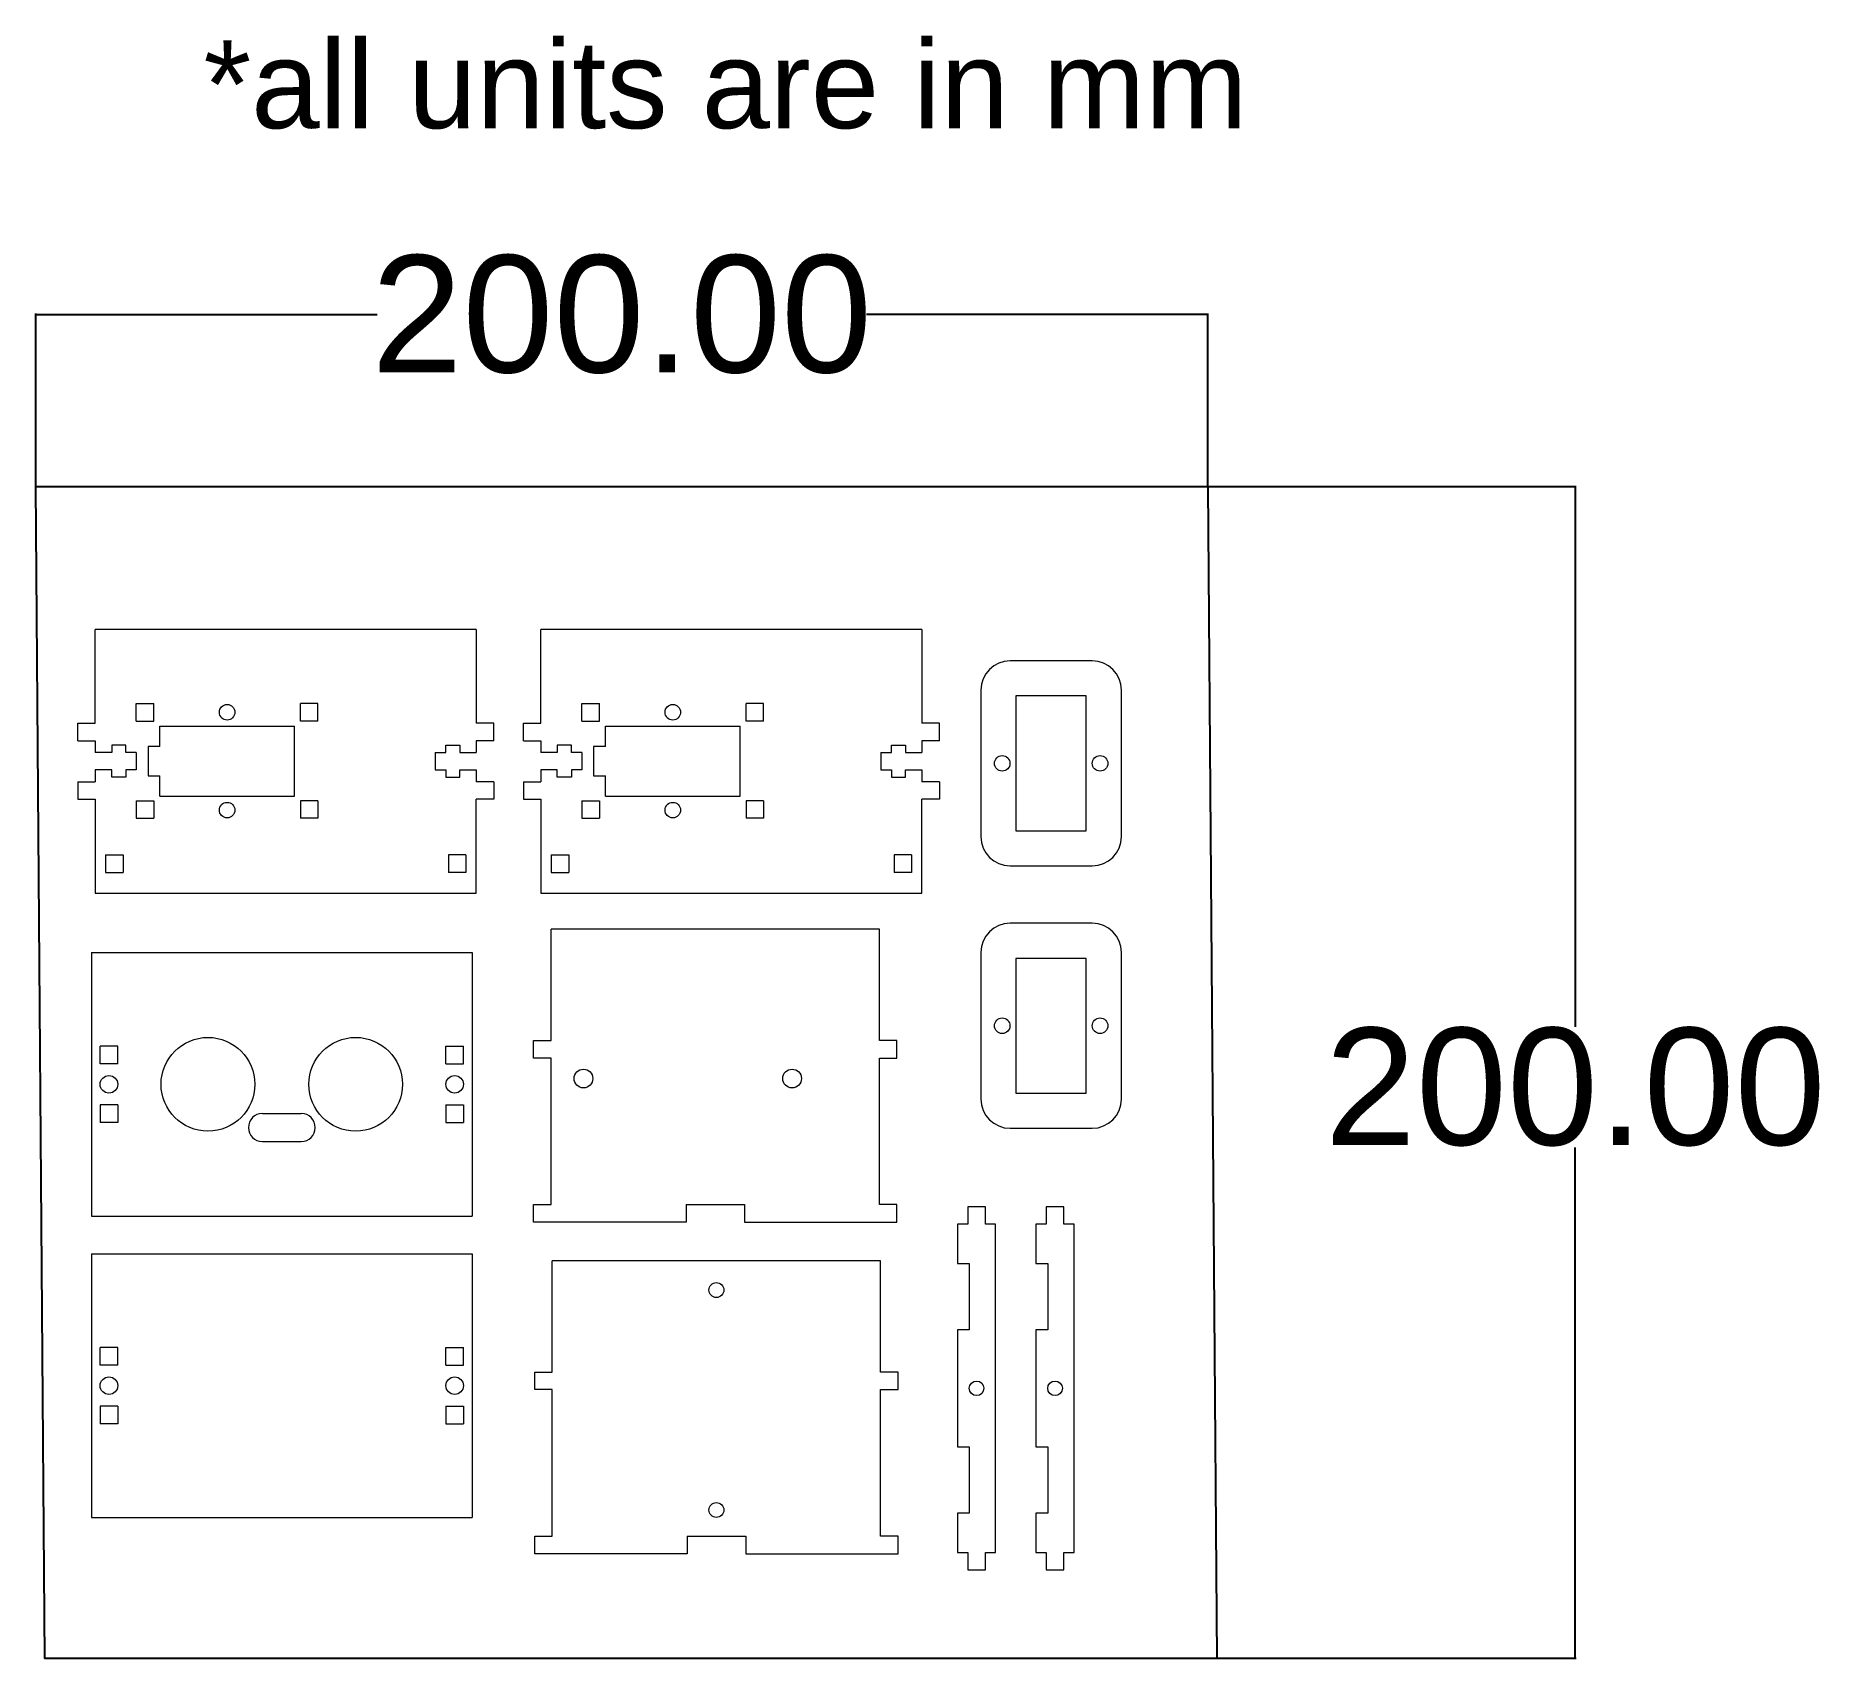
# Model space of a CAD drawing. Header units: inches. Extents: x 39 to 343, y 16 to 293.
import ezdxf

# ---------------------------------------------------------------- set-up
doc = ezdxf.new("R2010")
doc.units = ezdxf.units.IN
doc.header["$MEASUREMENT"] = 0
doc.styles.get("Standard").update_dxf_attribs({"font": 'arial.ttf'})
doc.dimstyles.get("Standard").update_dxf_attribs({"dimtxt": 0.18, "dimasz": 0.18, "dimexe": 0.18, "dimexo": 0.0625, "dimgap": 0.09, "dimtad": 0, "dimtih": 1, "dimtoh": 1, "dimdec": 4, "dimzin": 0, "dimdsep": 46, "dimtxsty": 'Standard', "dimcen": 0.09, "dimadec": 0, "dimazin": 0, "dimtfac": 1, "dimtdec": 4, "dimtofl": 0, "dimtmove": 0, "dimatfit": 3, "dimfxl": 1, "dimtolj": 1, "dimtzin": 0, "dimarcsym": 0})

# ---------------------------------------------------------------- blocks, each defined once
blk = doc.blocks.new('*D1')
at = {"color": 0, "lineweight": -2, "transparency": 16777216}
for p, q in [((38.59, 215.73), (38.59, 245.18)), ((38.77, 245), (96.85, 245)), ((238.41, 245), (180.33, 245)), ((238.59, 215.73), (238.59, 245.18))]:
    blk.add_line(p, q, dxfattribs=at)
at = {"color": 0, "transparency": 16777216}
for points in [[(38.77, 245.03), (38.77, 244.97), (38.59, 245)], [(238.41, 245.03), (238.41, 244.97), (238.59, 245)]]:
    blk.add_solid(points, dxfattribs=at)
at = {"layer": 'Defpoints', "color": 0, "transparency": 16777216}
for p in [(238.59, 245), (38.59, 215.67), (238.59, 215.67)]:
    blk.add_point(p, dxfattribs=at)
at = {"color": 0, "transparency": 16777216, "insert": (138.59, 245), "char_height": 20, "attachment_point": 5}
blk.add_mtext('\\A1;200.00', dxfattribs=at)
blk = doc.blocks.new('*D5')
at = {"color": 0, "lineweight": -2, "transparency": 16777216}
for p, q in [((138.65, 215.67), (301.48, 215.67)), ((301.3, 215.49), (301.3, 123.44)), ((301.3, 15.85), (301.3, 102.84)), ((140.2, 15.67), (301.48, 15.67))]:
    blk.add_line(p, q, dxfattribs=at)
at = {"color": 0, "transparency": 16777216}
for points in [[(301.27, 215.49), (301.33, 215.49), (301.3, 215.67)], [(301.27, 15.85), (301.33, 15.85), (301.3, 15.67)]]:
    blk.add_solid(points, dxfattribs=at)
at = {"layer": 'Defpoints', "color": 0, "transparency": 16777216}
for p in [(138.59, 215.67), (140.14, 15.67), (301.3, 15.67)]:
    blk.add_point(p, dxfattribs=at)
at = {"color": 0, "transparency": 16777216, "insert": (301.3, 113.14), "char_height": 20, "attachment_point": 5}
blk.add_mtext('\\A1;200.00', dxfattribs=at)

msp = doc.modelspace()

# ---------------------------------------------------------------- linework, layer by layer
at = {"color": 4, "linetype": 'Continuous', "lineweight": 15}
for p, q in [((48.758, 175.287), (48.758, 191.287)), ((113.758, 191.287), (48.758, 191.287)), ((113.758, 191.287), (113.758, 175.287)), ((124.8, 175.287), (124.8, 191.287)), ((189.8, 191.287), (124.8, 191.287)), ((189.8, 191.287), (189.8, 175.287)), ((218.863, 185.911), (204.863, 185.911)), ((199.863, 180.911), (199.863, 155.911)), ((223.863, 155.911), (223.863, 180.911)), ((45.758, 172.287), (45.758, 175.287)), ((45.758, 175.287), (48.758, 175.287)), ((116.758, 175.287), (113.758, 175.287)), ((116.758, 172.287), (116.758, 175.287)), ((121.8, 172.287), (121.8, 175.287)), ((121.8, 175.287), (124.8, 175.287)), ((192.8, 175.287), (189.8, 175.287)), ((192.8, 172.287), (192.8, 175.287)), ((45.758, 172.287), (48.758, 172.287)), ((48.758, 172.287), (48.758, 170.287)), ((53.958, 171.537), (51.558, 171.537)), ((51.558, 171.537), (51.558, 170.287)), ((53.958, 170.287), (53.958, 171.537)), ((108.558, 171.537), (110.958, 171.537)), ((108.558, 170.287), (108.558, 171.537)), ((110.958, 171.537), (110.958, 170.287)), ((116.758, 172.287), (113.758, 172.287)), ((113.758, 172.287), (113.758, 170.287)), ((121.8, 172.287), (124.8, 172.287)), ((124.8, 172.287), (124.8, 170.287)), ((130, 171.537), (127.6, 171.537)), ((127.6, 171.537), (127.6, 170.287)), ((130, 170.287), (130, 171.537)), ((184.6, 171.537), (187, 171.537)), ((184.6, 170.287), (184.6, 171.537)), ((187, 171.537), (187, 170.287)), ((192.8, 172.287), (189.8, 172.287)), ((189.8, 172.287), (189.8, 170.287)), ((51.558, 170.287), (48.758, 170.287)), ((55.758, 170.287), (53.958, 170.287)), ((55.758, 170.287), (55.758, 167.287)), ((106.758, 170.287), (108.558, 170.287)), ((106.758, 170.287), (106.758, 167.287)), ((110.958, 170.287), (113.758, 170.287)), ((127.6, 170.287), (124.8, 170.287)), ((131.8, 170.287), (130, 170.287)), ((131.8, 170.287), (131.8, 167.287)), ((182.8, 170.287), (184.6, 170.287)), ((182.8, 170.287), (182.8, 167.287)), ((187, 170.287), (189.8, 170.287)), ((45.758, 165.287), (45.758, 162.287)), ((45.758, 165.287), (48.758, 165.287)), ((48.758, 167.287), (48.758, 165.287)), ((51.558, 167.287), (48.758, 167.287)), ((51.558, 166.037), (51.558, 167.287)), ((53.958, 166.037), (51.558, 166.037)), ((53.958, 167.287), (53.958, 166.037)), ((55.758, 167.287), (53.958, 167.287)), ((106.758, 167.287), (108.558, 167.287)), ((108.558, 167.287), (108.558, 166.037)), ((108.558, 166.037), (110.958, 166.037)), ((110.958, 166.037), (110.958, 167.287)), ((110.958, 167.287), (113.758, 167.287)), ((113.758, 167.287), (113.758, 165.287)), ((116.758, 165.287), (113.758, 165.287)), ((116.758, 165.287), (116.758, 162.287)), ((121.8, 165.287), (121.8, 162.287)), ((121.8, 165.287), (124.8, 165.287)), ((124.8, 167.287), (124.8, 165.287)), ((127.6, 167.287), (124.8, 167.287)), ((127.6, 166.037), (127.6, 167.287)), ((130, 166.037), (127.6, 166.037)), ((130, 167.287), (130, 166.037)), ((131.8, 167.287), (130, 167.287)), ((182.8, 167.287), (184.6, 167.287)), ((184.6, 167.287), (184.6, 166.037)), ((184.6, 166.037), (187, 166.037)), ((187, 166.037), (187, 167.287)), ((187, 167.287), (189.8, 167.287)), ((189.8, 167.287), (189.8, 165.287)), ((192.8, 165.287), (189.8, 165.287)), ((192.8, 165.287), (192.8, 162.287)), ((45.758, 162.287), (48.758, 162.287)), ((48.758, 162.287), (48.758, 146.287)), ((116.758, 162.287), (113.758, 162.287)), ((113.758, 146.287), (113.758, 162.287)), ((121.8, 162.287), (124.8, 162.287)), ((124.8, 162.287), (124.8, 146.287)), ((192.8, 162.287), (189.8, 162.287)), ((189.8, 146.287), (189.8, 162.287)), ((204.863, 150.911), (218.863, 150.911)), ((48.758, 146.287), (113.758, 146.287)), ((124.8, 146.287), (189.8, 146.287)), ((126.56, 121.122), (126.56, 140.122)), ((182.56, 140.122), (126.56, 140.122)), ((182.56, 121.122), (182.56, 140.122)), ((218.863, 141.13), (204.863, 141.13)), ((48.086, 136.14), (113.086, 136.14)), ((48.086, 136.14), (48.086, 91.14)), ((113.086, 136.14), (113.086, 91.14)), ((199.863, 136.13), (199.863, 111.13)), ((223.863, 111.13), (223.863, 136.13)), ((123.56, 118.122), (123.56, 121.122)), ((123.56, 121.122), (126.56, 121.122)), ((185.56, 121.122), (182.56, 121.122)), ((185.56, 118.122), (185.56, 121.122)), ((126.56, 118.122), (123.56, 118.122)), ((126.56, 93.122), (126.56, 118.122)), ((182.56, 118.122), (185.56, 118.122)), ((182.56, 93.122), (182.56, 118.122)), ((204.863, 106.13), (218.863, 106.13)), ((123.56, 90.122), (123.56, 93.122)), ((123.56, 93.122), (126.56, 93.122)), ((149.56, 93.122), (149.56, 90.122)), ((149.56, 93.122), (159.56, 93.122)), ((159.56, 93.122), (159.56, 90.122)), ((185.56, 93.122), (182.56, 93.122)), ((185.56, 90.122), (185.56, 93.122)), ((197.636, 92.75), (197.636, 89.75)), ((200.636, 92.75), (197.636, 92.75)), ((200.636, 89.75), (200.636, 92.75)), ((211.025, 92.75), (211.025, 89.75)), ((214.025, 92.75), (211.025, 92.75)), ((214.025, 89.75), (214.025, 92.75)), ((48.086, 91.14), (113.086, 91.14)), ((149.56, 90.122), (123.56, 90.122)), ((159.56, 90.122), (185.56, 90.122)), ((197.636, 89.75), (195.886, 89.75)), ((195.886, 89.75), (195.886, 83.046)), ((202.386, 89.75), (200.636, 89.75)), ((202.386, 33.75), (202.386, 89.75)), ((211.025, 89.75), (209.275, 89.75)), ((209.275, 89.75), (209.275, 83.046)), ((215.775, 89.75), (214.025, 89.75)), ((215.775, 33.75), (215.775, 89.75)), ((48.086, 84.705), (48.086, 39.705)), ((48.086, 84.705), (113.086, 84.705)), ((113.086, 84.705), (113.086, 39.705)), ((126.748, 64.523), (126.748, 83.523)), ((182.748, 83.523), (126.748, 83.523)), ((182.748, 64.523), (182.748, 83.523)), ((195.886, 83.046), (197.886, 83.046)), ((197.886, 83.046), (197.886, 71.75)), ((209.275, 83.046), (211.275, 83.046)), ((211.275, 83.046), (211.275, 71.75)), ((195.886, 71.75), (195.886, 51.75)), ((197.886, 71.75), (195.886, 71.75)), ((209.275, 71.75), (209.275, 51.75)), ((211.275, 71.75), (209.275, 71.75)), ((123.748, 61.523), (123.748, 64.523)), ((123.748, 64.523), (126.748, 64.523)), ((185.748, 64.523), (182.748, 64.523)), ((185.748, 61.523), (185.748, 64.523)), ((126.748, 61.523), (123.748, 61.523)), ((126.748, 36.523), (126.748, 61.523)), ((182.748, 61.523), (185.748, 61.523)), ((182.748, 36.523), (182.748, 61.523)), ((195.886, 51.75), (197.886, 51.75)), ((197.886, 51.75), (197.886, 40.455)), ((209.275, 51.75), (211.275, 51.75)), ((211.275, 51.75), (211.275, 40.455)), ((48.086, 39.705), (113.086, 39.705)), ((195.886, 40.455), (195.886, 33.75)), ((197.886, 40.455), (195.886, 40.455)), ((209.275, 40.455), (209.275, 33.75)), ((211.275, 40.455), (209.275, 40.455)), ((123.748, 33.523), (123.748, 36.523)), ((123.748, 36.523), (126.748, 36.523)), ((149.748, 36.523), (149.748, 33.523)), ((149.748, 36.523), (159.748, 36.523)), ((159.748, 36.523), (159.748, 33.523)), ((185.748, 36.523), (182.748, 36.523)), ((185.748, 33.523), (185.748, 36.523)), ((149.748, 33.523), (123.748, 33.523)), ((159.748, 33.523), (185.748, 33.523)), ((195.886, 33.75), (197.636, 33.75)), ((197.636, 33.75), (197.636, 30.75)), ((200.636, 33.75), (202.386, 33.75)), ((200.636, 30.75), (200.636, 33.75)), ((209.275, 33.75), (211.025, 33.75)), ((211.025, 33.75), (211.025, 30.75)), ((214.025, 33.75), (215.775, 33.75)), ((214.025, 30.75), (214.025, 33.75)), ((197.636, 30.75), (200.636, 30.75)), ((211.025, 30.75), (214.025, 30.75))]:
    msp.add_line(p, q, dxfattribs=at)
at = {"color": 1, "linetype": 'Continuous', "lineweight": 15}
for p, q in [((205.863, 179.911), (205.863, 156.911)), ((217.863, 179.911), (205.863, 179.911)), ((217.863, 156.911), (217.863, 179.911)), ((55.758, 178.637), (58.758, 178.637)), ((55.758, 175.637), (55.758, 178.637)), ((58.758, 175.637), (58.758, 178.637)), ((86.758, 178.637), (83.758, 178.637)), ((83.758, 175.637), (83.758, 178.637)), ((86.758, 175.637), (86.758, 178.637)), ((131.8, 178.637), (134.8, 178.637)), ((131.8, 175.637), (131.8, 178.637)), ((134.8, 175.637), (134.8, 178.637)), ((162.8, 178.637), (159.8, 178.637)), ((159.8, 175.637), (159.8, 178.637)), ((162.8, 175.637), (162.8, 178.637)), ((55.758, 175.637), (58.758, 175.637)), ((59.758, 174.787), (82.758, 174.787)), ((59.758, 171.287), (59.758, 174.787)), ((82.758, 162.787), (82.758, 174.787)), ((86.758, 175.637), (83.758, 175.637)), ((131.8, 175.637), (134.8, 175.637)), ((135.8, 174.787), (158.8, 174.787)), ((135.8, 171.287), (135.8, 174.787)), ((158.8, 162.787), (158.8, 174.787)), ((162.8, 175.637), (159.8, 175.637)), ((59.758, 171.287), (57.758, 171.287)), ((57.758, 171.287), (57.758, 166.287)), ((135.8, 171.287), (133.8, 171.287)), ((133.8, 171.287), (133.8, 166.287)), ((57.758, 166.287), (59.758, 166.287)), ((59.758, 162.787), (59.758, 166.287)), ((133.8, 166.287), (135.8, 166.287)), ((135.8, 162.787), (135.8, 166.287)), ((55.758, 162.037), (58.758, 162.037)), ((55.758, 162.037), (55.758, 159.037)), ((58.758, 162.037), (58.758, 159.037)), ((59.758, 162.787), (82.758, 162.787)), ((83.758, 162.037), (83.758, 159.037)), ((86.758, 162.037), (83.758, 162.037)), ((86.758, 162.037), (86.758, 159.037)), ((131.8, 162.037), (134.8, 162.037)), ((131.8, 162.037), (131.8, 159.037)), ((134.8, 162.037), (134.8, 159.037)), ((135.8, 162.787), (158.8, 162.787)), ((159.8, 162.037), (159.8, 159.037)), ((162.8, 162.037), (159.8, 162.037)), ((162.8, 162.037), (162.8, 159.037)), ((55.758, 159.037), (58.758, 159.037)), ((86.758, 159.037), (83.758, 159.037)), ((131.8, 159.037), (134.8, 159.037)), ((162.8, 159.037), (159.8, 159.037)), ((205.863, 156.911), (217.863, 156.911)), ((50.508, 152.787), (53.508, 152.787)), ((50.508, 152.787), (50.508, 149.787)), ((53.508, 152.787), (53.508, 149.787)), ((109.008, 152.787), (109.008, 149.787)), ((112.008, 152.787), (109.008, 152.787)), ((112.008, 152.787), (112.008, 149.787)), ((126.55, 152.787), (129.55, 152.787)), ((126.55, 152.787), (126.55, 149.787)), ((129.55, 152.787), (129.55, 149.787)), ((185.05, 152.787), (185.05, 149.787)), ((188.05, 152.787), (185.05, 152.787)), ((188.05, 152.787), (188.05, 149.787)), ((50.508, 149.787), (53.508, 149.787)), ((112.008, 149.787), (109.008, 149.787)), ((126.55, 149.787), (129.55, 149.787)), ((188.05, 149.787), (185.05, 149.787)), ((205.863, 135.13), (205.863, 112.13)), ((217.863, 135.13), (205.863, 135.13)), ((217.863, 112.13), (217.863, 135.13)), ((52.586, 120.14), (49.586, 120.14)), ((49.586, 117.14), (49.586, 120.14)), ((52.586, 117.14), (52.586, 120.14)), ((108.586, 120.14), (111.586, 120.14)), ((108.586, 117.14), (108.586, 120.14)), ((111.586, 117.14), (111.586, 120.14)), ((52.586, 117.14), (49.586, 117.14)), ((108.586, 117.14), (111.586, 117.14)), ((49.586, 110.14), (49.586, 107.14)), ((52.586, 110.14), (49.586, 110.14)), ((52.586, 110.14), (52.586, 107.14)), ((108.586, 110.14), (108.586, 107.14)), ((108.586, 110.14), (111.586, 110.14)), ((111.586, 110.14), (111.586, 107.14)), ((205.863, 112.13), (217.863, 112.13)), ((52.586, 107.14), (49.586, 107.14)), ((77.271, 108.645), (83.901, 108.645)), ((108.586, 107.14), (111.586, 107.14)), ((77.271, 103.875), (83.901, 103.875)), ((52.586, 68.705), (49.586, 68.705)), ((49.586, 65.705), (49.586, 68.705)), ((52.586, 65.705), (52.586, 68.705)), ((108.586, 68.705), (111.586, 68.705)), ((108.586, 65.705), (108.586, 68.705)), ((111.586, 65.705), (111.586, 68.705)), ((52.586, 65.705), (49.586, 65.705)), ((108.586, 65.705), (111.586, 65.705)), ((49.586, 58.705), (49.586, 55.705)), ((52.586, 58.705), (49.586, 58.705)), ((52.586, 58.705), (52.586, 55.705)), ((108.586, 58.705), (108.586, 55.705)), ((108.586, 58.705), (111.586, 58.705)), ((111.586, 58.705), (111.586, 55.705)), ((52.586, 55.705), (49.586, 55.705)), ((108.586, 55.705), (111.586, 55.705))]:
    msp.add_line(p, q, dxfattribs=at)
msp.add_lwpolyline([(38.586, 215.667), (238.586, 215.667), (240.138, 15.667), (40.138, 15.667)], close=True)
for centre, radius in [((71.258, 177.137), 1.325), ((147.3, 177.137), 1.325), ((203.513, 168.411), 1.325), ((220.213, 168.411), 1.325), ((71.258, 160.437), 1.325), ((147.3, 160.437), 1.325), ((203.513, 123.63), 1.325), ((220.213, 123.63), 1.325), ((67.986, 113.64), 8), ((93.186, 113.64), 8), ((132.06, 114.622), 1.6), ((167.66, 114.622), 1.6), ((51.086, 113.64), 1.5), ((110.086, 113.64), 1.5), ((154.748, 78.523), 1.27), ((51.086, 62.205), 1.5), ((110.086, 62.205), 1.5), ((199.136, 61.75), 1.25), ((212.525, 61.75), 1.25), ((154.748, 40.983), 1.27)]:
    msp.add_circle(centre, radius, dxfattribs=at)
at = {"color": 4, "linetype": 'Continuous', "lineweight": 15}
for centre, start, end in [((204.863, 180.911), 90, 180), ((218.863, 180.911), 0, 90), ((204.863, 155.911), 180, 270), ((218.863, 155.911), 270, 0), ((204.863, 136.13), 90, 180), ((218.863, 136.13), 0, 90), ((204.863, 111.13), 180, 270), ((218.863, 111.13), 270, 0)]:
    msp.add_arc(centre, 5, start, end, dxfattribs=at)
at = {"color": 1, "linetype": 'Continuous', "lineweight": 15}
for centre, start, end in [((77.271, 106.26), 90, 270), ((83.901, 106.26), 270, 90)]:
    msp.add_arc(centre, 2.385, start, end, dxfattribs=at)

# ---------------------------------------------------------------- texts
at = {"insert": (52.214, 291.813), "char_height": 15, "attachment_point": 1}
msp.add_mtext_dynamic_manual_height_columns('\\pi-45,l60,t60;*all units are in mm', width=284.12195, gutter_width=1, heights=[0], dxfattribs=at)

# ---------------------------------------------------------------- dimensions: what is measured, and where the dimension line sits
dim = msp.add_linear_dim(base=(238.586, 245), p1=(38.586, 215.667), p2=(238.586, 215.667), dimstyle='Standard', override={"dimtxt": 20, "dimdec": 2})
dim.commit()
dim.dimension.update_dxf_attribs({"geometry": '*D1', "text_midpoint": (138.586, 245)})
dim = msp.add_linear_dim(base=(301.295, 15.667), p1=(138.586, 215.667), p2=(140.138, 15.667), angle=90, dimstyle='Standard', override={"dimtxt": 20, "dimdec": 2})
dim.commit()
dim.dimension.update_dxf_attribs({"geometry": '*D5', "text_midpoint": (301.295, 113.138), "dimtype": 160})

doc.saveas('drawing.dxf')
